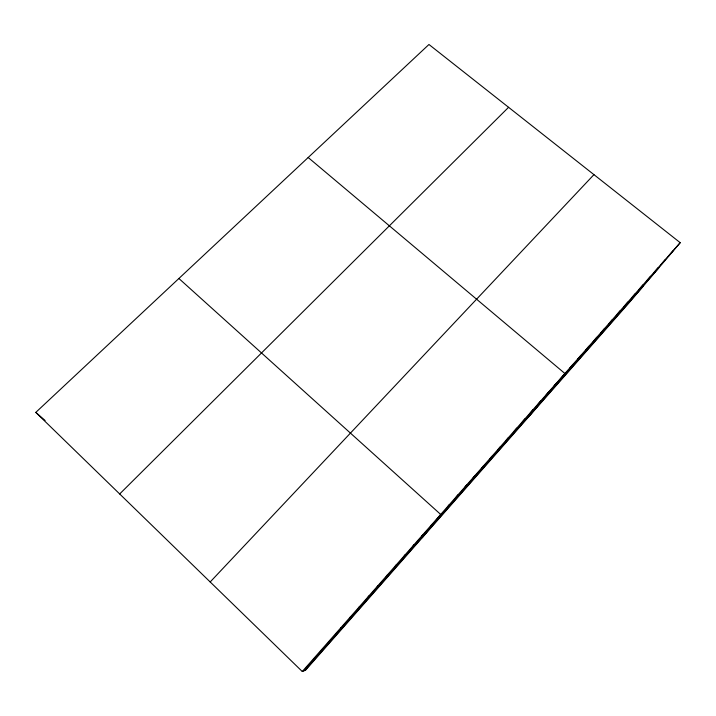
<?xml version="1.0" encoding="UTF-8"?>
<svg xmlns="http://www.w3.org/2000/svg" width="716" height="716" viewBox="0 0 716 716"><rect width="100%" height="100%" fill="white"/><g stroke="black" fill="none" stroke-linecap="round" stroke-linejoin="round"><path stroke-width="1.07" d="M340.458 628.397L340.718 627.896M349.748 617.854L350.142 617.192M358.976 607.383L359.504 606.577M368.131 596.992L368.794 596.034M377.225 586.673L378.012 585.572M386.255 576.434L387.168 575.181M395.214 566.267L396.252 564.87M404.11 556.171L405.274 554.64M412.935 546.156L414.224 544.482M421.706 536.203L423.12 534.396M430.414 526.323L431.936 524.38M422.225 537.725L440.698 514.446L178.893 278.497M447.634 506.776L449.397 504.574M456.155 497.11L458.034 494.774M464.621 487.507L466.608 485.045M473.016 477.975L475.12 475.388M481.358 468.506L483.568 465.794M489.646 459.108L491.964 456.28M497.871 449.773L500.296 446.82M506.042 440.501L508.566 437.431M514.16 431.292L516.791 428.105M522.215 422.145L524.944 418.851M530.216 413.06L533.053 409.65M538.163 404.048L541.099 400.521M546.066 395.089L549.091 391.455M553.907 386.192L557.021 382.451M528.569 416.954L564.906 373.51L308.175 157.511M569.659 368.31L572.97 364.355M577.57 359.325L580.98 355.27M585.428 350.41L588.928 346.249M593.242 341.55L596.831 337.29M600.993 332.752L604.671 328.384M608.69 324.017L612.457 319.551M616.333 315.344L620.19 310.771M623.931 306.725L627.869 302.062M631.476 298.16L635.504 293.399M638.967 289.658L643.075 284.807M646.414 281.218L650.602 276.269M653.806 272.823L658.076 267.784M661.145 264.49L665.504 259.362M668.44 256.212L672.879 250.994M680.2 242.688L628.845 303.074L305.705 670.051L302.277 671.51L35.8 412.398L428.956 44.49L680.2 242.688L302.277 671.51M303.727 670.892L658.72 267.945M304.783 670.445L642.87 286.588M210.191 581.965L593.94 174.641M119.679 493.968L508.584 107.302M35.8 412.398L45.099 420.498"/></g></svg>
